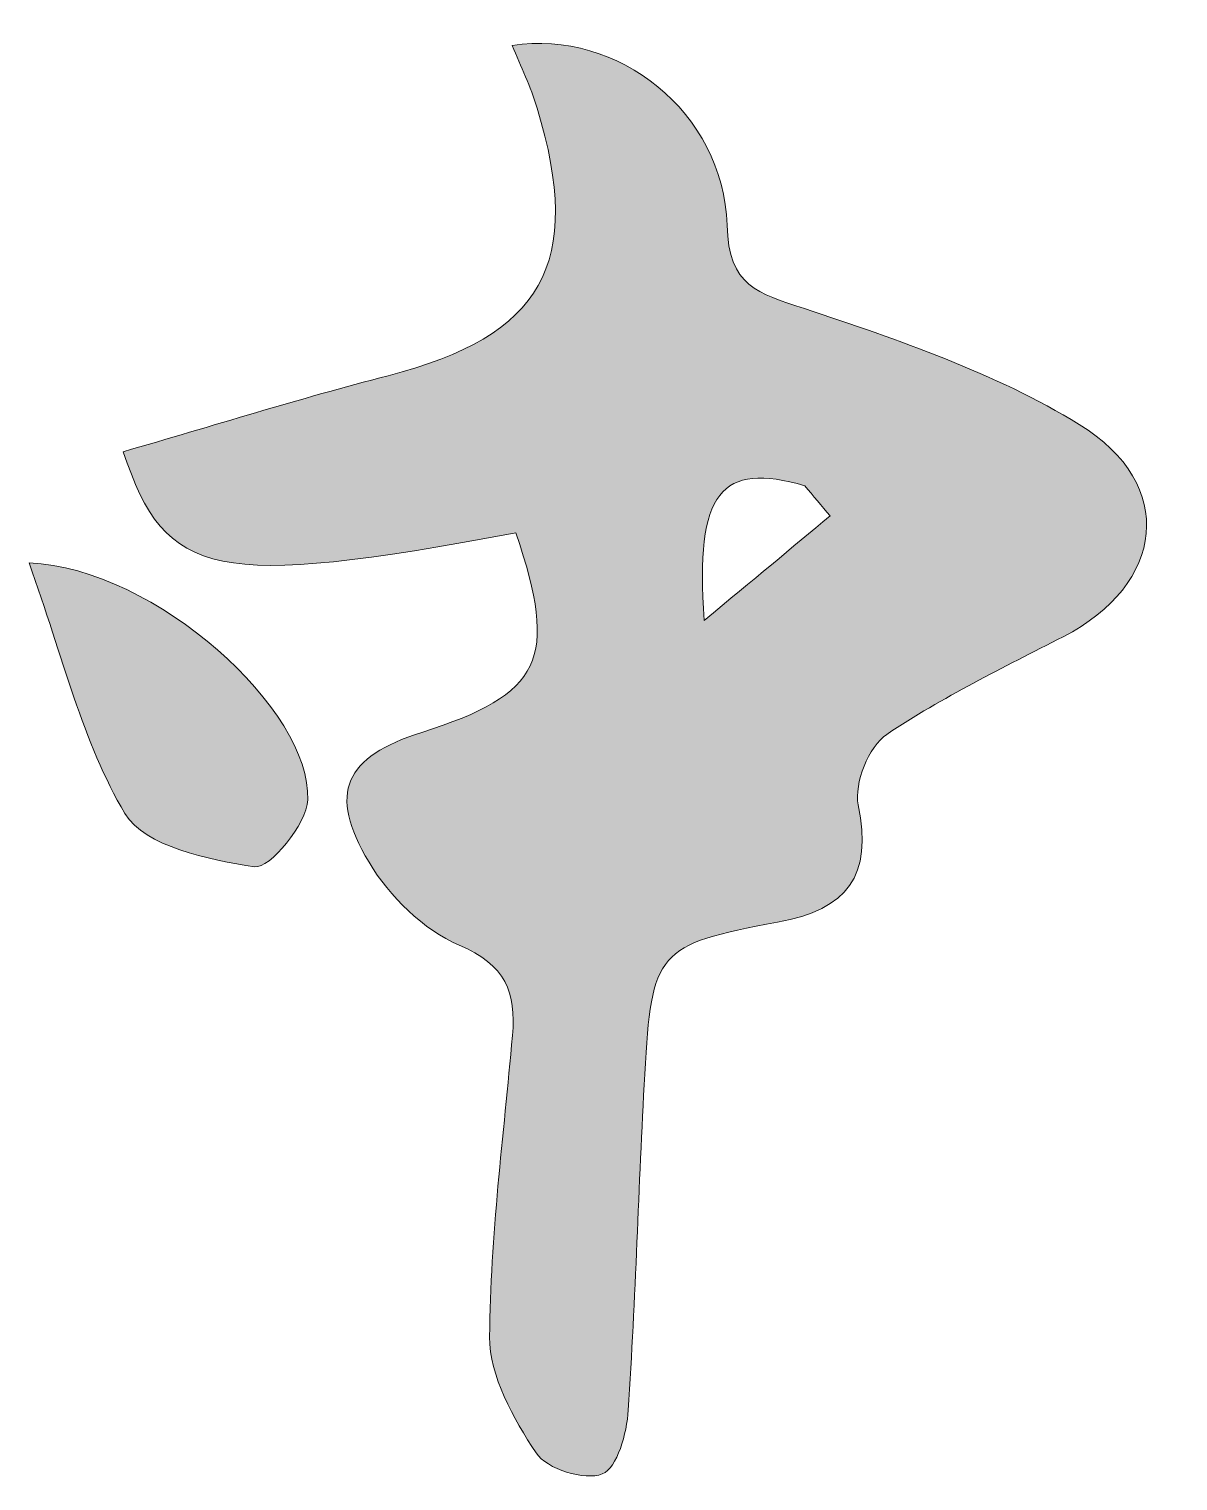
# Model space of a CAD drawing. Header units: inches. Extents: x -3272461 to -2504170, y 403793 to 1071042.
# Drawn here: x -2945954 to -2945000, y 619231 to 620437 of the extents above; entities that cross this region are included whole.
import ezdxf

# ---------------------------------------------------------------- set-up
doc = ezdxf.new("R2010")
doc.units = ezdxf.units.IN
doc.header["$LTSCALE"] = 1000
doc.header["$MEASUREMENT"] = 0
doc.layers.get('0').update_dxf_attribs({"lineweight": 18})

msp = doc.modelspace()

# ---------------------------------------------------------------- hatches: boundary and pattern name
h = msp.add_hatch(color=256)
edge = h.paths.add_edge_path(flags=0)
edge.add_spline(control_points=[(-2945549.6, 620018.6), (-2945514, 619913.1), (-2945527.9, 619884.7), (-2945627.9, 619852.9)], knot_values=[0, 0, 0, 0, 222.095352, 222.095352, 222.095352, 222.095352], weights=[1, 1, 1, 1], degree=3, periodic=0)
edge.add_spline(control_points=[(-2945627.9, 619852.9), (-2945691.6, 619832.6), (-2945706.4, 619803.2), (-2945671.6, 619745)], knot_values=[0, 0, 0, 0, 145.395063, 145.395063, 145.395063, 145.395063], weights=[1, 1, 1, 1], degree=3, periodic=0)
edge.add_spline(control_points=[(-2945671.6, 619745), (-2945654.7, 619716.7), (-2945626.4, 619688.8), (-2945596.7, 619676.2)], knot_values=[0, 0, 0, 0, 103.232479, 103.232479, 103.232479, 103.232479], weights=[1, 1, 1, 1], degree=3, periodic=0)
edge.add_spline(control_points=[(-2945596.7, 619676.2), (-2945558.2, 619659.9), (-2945549.3, 619637), (-2945552.5, 619601.1)], knot_values=[0, 0, 0, 0, 95.380814, 95.380814, 95.380814, 95.380814], weights=[1, 1, 1, 1], degree=3, periodic=0)
edge.add_spline(control_points=[(-2945552.5, 619601.1), (-2945559.8, 619517.7), (-2945570.9, 619434.3), (-2945571.5, 619350.7)], knot_values=[0, 0, 0, 0, 251.150003, 251.150003, 251.150003, 251.150003], weights=[1, 1, 1, 1], degree=3, periodic=0)
edge.add_spline(control_points=[(-2945571.5, 619350.7), (-2945571.7, 619318.3), (-2945551.7, 619283), (-2945532.8, 619254.3)], knot_values=[0, 0, 0, 0, 105.340649, 105.340649, 105.340649, 105.340649], weights=[1, 1, 1, 1], degree=3, periodic=0)
edge.add_spline(control_points=[(-2945532.8, 619254.3), (-2945524.1, 619241), (-2945492.3, 619231), (-2945477.9, 619236.9)], knot_values=[0, 0, 0, 0, 60.501459, 60.501459, 60.501459, 60.501459], weights=[1, 1, 1, 1], degree=3, periodic=0)
edge.add_spline(control_points=[(-2945477.9, 619236.9), (-2945465.4, 619241.8), (-2945457.6, 619270.8), (-2945456.3, 619289.8)], knot_values=[0, 0, 0, 0, 59.131644, 59.131644, 59.131644, 59.131644], weights=[1, 1, 1, 1], degree=3, periodic=0)
edge.add_spline(control_points=[(-2945456.3, 619289.8), (-2945450.2, 619382.7), (-2945447.8, 619475.9), (-2945442.6, 619568.9)], knot_values=[0, 0, 0, 0, 279.493308, 279.493308, 279.493308, 279.493308], weights=[1, 1, 1, 1], degree=3, periodic=0)
edge.add_spline(control_points=[(-2945442.6, 619568.9), (-2945436.9, 619670.6), (-2945432.7, 619676.8), (-2945332.3, 619695.2)], knot_values=[0, 0, 0, 0, 195.607582, 195.607582, 195.607582, 195.607582], weights=[1, 1, 1, 1], degree=3, periodic=0)
edge.add_spline(control_points=[(-2945332.3, 619695.2), (-2945274, 619706), (-2945253.4, 619733.4), (-2945265.3, 619792.6)], knot_values=[0, 0, 0, 0, 137.986296, 137.986296, 137.986296, 137.986296], weights=[1, 1, 1, 1], degree=3, periodic=0)
edge.add_spline(control_points=[(-2945265.3, 619792.6), (-2945268.9, 619810.5), (-2945256.6, 619841.2), (-2945241.7, 619851.2)], knot_values=[0, 0, 0, 0, 65.857334, 65.857334, 65.857334, 65.857334], weights=[1, 1, 1, 1], degree=3, periodic=0)
edge.add_spline(control_points=[(-2945241.7, 619851.2), (-2945195.4, 619882.2), (-2945144.9, 619906.8), (-2945095.2, 619932.4)], knot_values=[0, 0, 0, 0, 167.57061, 167.57061, 167.57061, 167.57061], weights=[1, 1, 1, 1], degree=3, periodic=0)
edge.add_spline(control_points=[(-2945095.2, 619932.4), (-2945010.8, 619975.7), (-2944999.8, 620058.6), (-2945081.9, 620108.8)], knot_values=[0, 0, 0, 0, 227.254913, 227.254913, 227.254913, 227.254913], weights=[1, 1, 1, 1], degree=3, periodic=0)
edge.add_spline(control_points=[(-2945081.9, 620108.8), (-2945151.6, 620151.5), (-2945231.8, 620179), (-2945310, 620205)], knot_values=[0, 0, 0, 0, 248.153102, 248.153102, 248.153102, 248.153102], weights=[1, 1, 1, 1], degree=3, periodic=0)
edge.add_spline(control_points=[(-2945310, 620205), (-2945348.9, 620217.9), (-2945372.8, 620223.1), (-2945374.3, 620274.3)], knot_values=[0, 0, 0, 0, 104.659074, 104.659074, 104.659074, 104.659074], weights=[1, 1, 1, 1], degree=3, periodic=0)
edge.add_spline(control_points=[(-2945374.3, 620274.3), (-2945377.1, 620368.1), (-2945465.1, 620437.2), (-2945552.7, 620423.6)], knot_values=[0, 0, 0, 0, 261.986042, 261.986042, 261.986042, 261.986042], weights=[1, 1, 1, 1], degree=3, periodic=0)
edge.add_spline(control_points=[(-2945552.7, 620423.6), (-2945545.6, 620406), (-2945537.2, 620389.3), (-2945532, 620371.6)], knot_values=[0, 0, 0, 0, 55.980452, 55.980452, 55.980452, 55.980452], weights=[1, 1, 1, 1], degree=3, periodic=0)
edge.add_spline(control_points=[(-2945532, 620371.6), (-2945492.9, 620242.3), (-2945527.4, 620182.2), (-2945655.8, 620149.2)], knot_values=[0, 0, 0, 0, 300.912516, 300.912516, 300.912516, 300.912516], weights=[1, 1, 1, 1], degree=3, periodic=0)
edge.add_spline(control_points=[(-2945655.8, 620149.2), (-2945729.5, 620130.2), (-2945802.3, 620107.3), (-2945875.7, 620086.1)], knot_values=[0, 0, 0, 0, 228.772567, 228.772567, 228.772567, 228.772567], weights=[1, 1, 1, 1], degree=3, periodic=0)
edge.add_spline(control_points=[(-2945875.7, 620086.1), (-2945840.6, 619980.1), (-2945799.4, 619972.3), (-2945549.6, 620018.6)], knot_values=[0, 0, 0, 0, 375.920052, 375.920052, 375.920052, 375.920052], weights=[1, 1, 1, 1], degree=3, periodic=0)
edge = h.paths.add_edge_path(flags=0)
edge.add_spline(control_points=[(-2945393.2, 619945.9), (-2945401, 620053.5), (-2945379.1, 620077.8), (-2945309.7, 620057.8)], knot_values=[0, 0, 0, 0, 182.185542, 182.185542, 182.185542, 182.185542], weights=[1, 1, 1, 1], degree=3, periodic=0)
edge.add_spline(control_points=[(-2945309.7, 620057.8), (-2945302.7, 620049.5), (-2945295.7, 620041.1), (-2945288.7, 620032.8)], knot_values=[0, 0, 0, 0, 32.685925, 32.685925, 32.685925, 32.685925], weights=[1, 1, 1, 1], degree=3, periodic=0)
edge.add_spline(control_points=[(-2945288.7, 620032.8), (-2945320.4, 620006.4), (-2945352.2, 619980), (-2945393.2, 619945.9)], knot_values=[0, 0, 0, 0, 135.931716, 135.931716, 135.931716, 135.931716], weights=[1, 1, 1, 1], degree=3, periodic=0)
h = msp.add_hatch(color=256)
edge = h.paths.add_edge_path(flags=0)
edge.add_spline(control_points=[(-2945874.3, 619785.4), (-2945857.9, 619758), (-2945804.9, 619747.2), (-2945766.6, 619741.3)], knot_values=[0, 0, 0, 0, 119.426089, 119.426089, 119.426089, 119.426089], weights=[1, 1, 1, 1], degree=3, periodic=0)
edge.add_spline(control_points=[(-2945766.6, 619741.3), (-2945754.3, 619739.4), (-2945723.3, 619776.7), (-2945722.5, 619796.9)], knot_values=[0, 0, 0, 0, 74.527892, 74.527892, 74.527892, 74.527892], weights=[1, 1, 1, 1], degree=3, periodic=0)
edge.add_spline(control_points=[(-2945722.5, 619796.9), (-2945719.4, 619870.8), (-2945848.3, 619989.4), (-2945954, 619993.7)], knot_values=[0, 0, 0, 0, 324.97153, 324.97153, 324.97153, 324.97153], weights=[1, 1, 1, 1], degree=3, periodic=0)
edge.add_spline(control_points=[(-2945954, 619993.7), (-2945925.6, 619915.1), (-2945909.5, 619844.5), (-2945874.3, 619785.4)], knot_values=[0, 0, 0, 0, 223.473372, 223.473372, 223.473372, 223.473372], weights=[1, 1, 1, 1], degree=3, periodic=0)

# ---------------------------------------------------------------- linework, layer by layer
for points in [[(-2945552.7, 620423.6), (-2945465.1, 620437.2), (-2945377.1, 620368.1), (-2945374.3, 620274.3)], [(-2945532, 620371.6), (-2945537.2, 620389.3), (-2945545.6, 620406), (-2945552.7, 620423.6)], [(-2945655.8, 620149.2), (-2945527.4, 620182.2), (-2945492.9, 620242.3), (-2945532, 620371.6)], [(-2945374.3, 620274.3), (-2945372.8, 620223.1), (-2945348.9, 620217.9), (-2945310, 620205)], [(-2945310, 620205), (-2945231.8, 620179), (-2945151.6, 620151.5), (-2945081.9, 620108.8)], [(-2945875.7, 620086.1), (-2945802.3, 620107.3), (-2945729.5, 620130.2), (-2945655.8, 620149.2)], [(-2945081.9, 620108.8), (-2944999.8, 620058.6), (-2945010.8, 619975.7), (-2945095.2, 619932.4)], [(-2945549.6, 620018.6), (-2945799.4, 619972.3), (-2945840.6, 619980.1), (-2945875.7, 620086.1)], [(-2945309.7, 620057.8), (-2945379.1, 620077.8), (-2945401, 620053.5), (-2945393.2, 619945.9)], [(-2945288.7, 620032.8), (-2945295.7, 620041.1), (-2945302.7, 620049.5), (-2945309.7, 620057.8)], [(-2945393.2, 619945.9), (-2945352.2, 619980), (-2945320.4, 620006.4), (-2945288.7, 620032.8)], [(-2945627.9, 619852.9), (-2945527.9, 619884.7), (-2945514, 619913.1), (-2945549.6, 620018.6)], [(-2945954, 619993.7), (-2945848.3, 619989.4), (-2945719.4, 619870.8), (-2945722.5, 619796.9)], [(-2945874.3, 619785.4), (-2945909.5, 619844.5), (-2945925.6, 619915.1), (-2945954, 619993.7)], [(-2945095.2, 619932.4), (-2945144.9, 619906.8), (-2945195.4, 619882.2), (-2945241.7, 619851.2)], [(-2945671.6, 619745), (-2945706.4, 619803.2), (-2945691.6, 619832.6), (-2945627.9, 619852.9)], [(-2945241.7, 619851.2), (-2945256.6, 619841.2), (-2945268.9, 619810.5), (-2945265.3, 619792.6)], [(-2945722.5, 619796.9), (-2945723.3, 619776.7), (-2945754.3, 619739.4), (-2945766.6, 619741.3)], [(-2945265.3, 619792.6), (-2945253.4, 619733.4), (-2945274, 619706), (-2945332.3, 619695.2)], [(-2945766.6, 619741.3), (-2945804.9, 619747.2), (-2945857.9, 619758), (-2945874.3, 619785.4)], [(-2945596.7, 619676.2), (-2945626.4, 619688.8), (-2945654.7, 619716.7), (-2945671.6, 619745)], [(-2945332.3, 619695.2), (-2945432.7, 619676.8), (-2945436.9, 619670.6), (-2945442.6, 619568.9)], [(-2945552.5, 619601.1), (-2945549.3, 619637), (-2945558.2, 619659.9), (-2945596.7, 619676.2)], [(-2945571.5, 619350.7), (-2945570.9, 619434.3), (-2945559.8, 619517.7), (-2945552.5, 619601.1)], [(-2945442.6, 619568.9), (-2945447.8, 619475.9), (-2945450.2, 619382.7), (-2945456.3, 619289.8)], [(-2945532.8, 619254.3), (-2945551.7, 619283), (-2945571.7, 619318.3), (-2945571.5, 619350.7)], [(-2945456.3, 619289.8), (-2945457.6, 619270.8), (-2945465.4, 619241.8), (-2945477.9, 619236.9)], [(-2945477.9, 619236.9), (-2945492.3, 619231), (-2945524.1, 619241), (-2945532.8, 619254.3)]]:
    msp.add_open_spline(points, degree=3)

doc.saveas('drawing.dxf')
